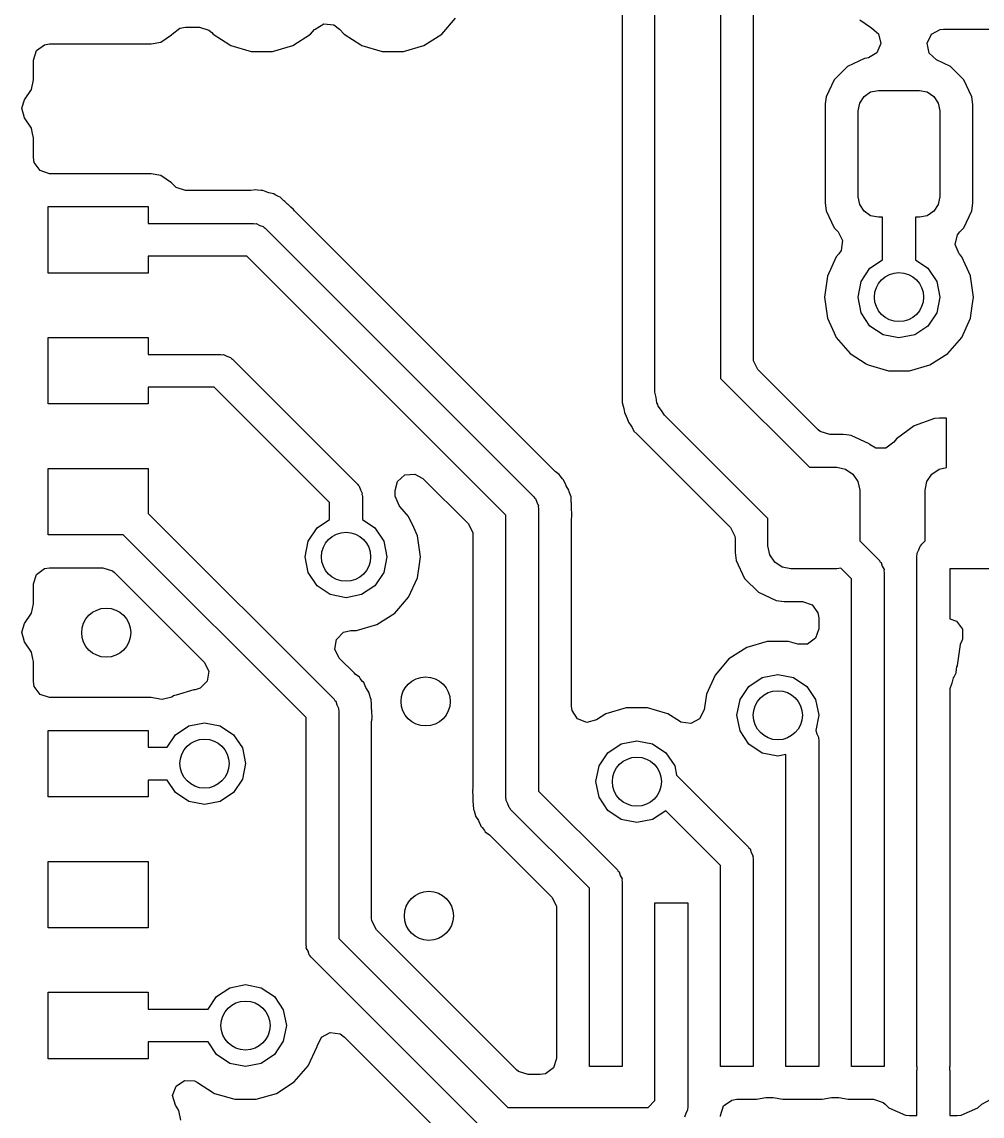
# Model space of a CAD drawing. Extents: x 100.3 to 197.2, y -144.7 to -85.3.
# Drawn here: x 164.99 to 170.85, y -98.35 to -91.67 of the extents above; entities that cross this region are included whole.
import ezdxf

# ---------------------------------------------------------------- set-up
doc = ezdxf.new("R2010")
doc.units = 0
doc.layers.add('BLACK', color=7, linetype='CONTINUOUS')

msp = doc.modelspace()

# ---------------------------------------------------------------- linework, layer by layer
at = {"layer": 'BLACK', "linetype": 'CONTINUOUS'}
for p, q in [((168.85, -93.93), (168.85, -91.442)), ((169.25, -91.442), (169.25, -93.8472)), ((168.649, -91.529), (168.649, -93.9934)), ((169.451, -93.7231), (169.451, -91.529)), ((165.95, -91.7066), (165.984, -91.7005)), ((165.984, -91.7005), (166.069, -91.7005)), ((166.069, -91.7005), (166.127, -91.7194)), ((166.775, -91.7127), (166.828, -91.6811)), ((166.828, -91.6811), (166.889, -91.6863)), ((166.889, -91.6863), (166.925, -91.7127)), ((167.548, -91.744), (167.633, -91.6461)), ((170.1, -91.6571), (170.167, -91.7014)), ((170.167, -91.7014), (170.167, -91.7014)), ((170.167, -91.7014), (170.168, -91.7018)), ((170.168, -91.7018), (170.169, -91.7032)), ((170.169, -91.7032), (170.175, -91.7068)), ((165.833, -91.7921), (165.899, -91.7478)), ((165.899, -91.7478), (165.902, -91.7445)), ((165.902, -91.7445), (165.95, -91.7066)), ((166.127, -91.7194), (166.144, -91.7347)), ((166.144, -91.7347), (166.152, -91.744)), ((166.152, -91.744), (166.152, -91.744)), ((166.152, -91.744), (166.255, -91.81)), ((166.639, -91.814), (166.748, -91.744)), ((166.748, -91.744), (166.772, -91.7162)), ((166.772, -91.7162), (166.775, -91.7127)), ((166.925, -91.7127), (166.952, -91.744)), ((166.952, -91.744), (166.952, -91.744)), ((166.952, -91.744), (167.055, -91.81)), ((167.439, -91.814), (167.548, -91.744)), ((170.175, -91.7068), (170.174, -91.7074)), ((170.174, -91.7074), (170.214, -91.7416)), ((170.214, -91.7416), (170.229, -91.8011)), ((170.512, -91.7999), (170.538, -91.7445)), ((170.538, -91.7445), (170.592, -91.7148)), ((170.592, -91.7148), (170.611, -91.713)), ((170.611, -91.713), (171.339, -91.713)), ((165.074, -91.8445), (165.124, -91.8085)), ((165.124, -91.8085), (165.154, -91.8037)), ((165.154, -91.8037), (165.775, -91.8037)), ((165.775, -91.8037), (165.833, -91.7921)), ((165.775, -91.8037), (165.775, -91.8037)), ((166.255, -91.81), (166.261, -91.814)), ((166.261, -91.814), (166.385, -91.8505)), ((166.515, -91.8505), (166.639, -91.814)), ((167.055, -91.81), (167.061, -91.814)), ((167.061, -91.814), (167.185, -91.8505)), ((167.315, -91.8505), (167.439, -91.814)), ((170.229, -91.8011), (170.205, -91.8576)), ((170.524, -91.86), (170.512, -91.7999)), ((165.055, -91.9027), (165.074, -91.8445)), ((165.055, -92.0229), (165.055, -91.9027)), ((166.385, -91.8505), (166.385, -91.8505)), ((166.385, -91.8505), (166.515, -91.8505)), ((166.515, -91.8505), (166.515, -91.8505)), ((167.185, -91.8505), (167.185, -91.8505)), ((167.185, -91.8505), (167.315, -91.8505)), ((167.315, -91.8505), (167.315, -91.8505)), ((170.129, -91.8932), (170.025, -91.9418)), ((170.143, -91.8915), (170.129, -91.8932)), ((170.153, -91.8896), (170.143, -91.8915)), ((170.205, -91.8576), (170.153, -91.8896)), ((170.569, -91.9017), (170.524, -91.86)), ((170.655, -91.9418), (170.569, -91.9017)), ((170.025, -91.9418), (169.944, -92.0229)), ((170.025, -91.9418), (170.025, -91.9418)), ((170.025, -91.9418), (170.025, -91.9418)), ((170.736, -92.0229), (170.655, -91.9418)), ((165.044, -92.0814), (165.055, -92.0229)), ((169.944, -92.0229), (169.896, -92.127)), ((170.784, -92.127), (170.736, -92.0229)), ((170.736, -92.0229), (170.736, -92.0229)), ((170.736, -92.0229), (170.736, -92.0229)), ((165.001, -92.145), (165.044, -92.0814)), ((170.127, -92.1241), (170.167, -92.097)), ((170.167, -92.097), (170.215, -92.0875)), ((170.215, -92.0875), (170.465, -92.0875)), ((170.465, -92.0875), (170.513, -92.097)), ((170.513, -92.097), (170.553, -92.1241)), ((164.985, -92.1961), (165.001, -92.145)), ((169.89, -92.1705), (169.889, -92.1744)), ((169.896, -92.127), (169.89, -92.1705)), ((170.09, -92.2125), (170.1, -92.1647)), ((170.1, -92.1647), (170.127, -92.1241)), ((170.553, -92.1241), (170.58, -92.1647)), ((170.58, -92.1647), (170.59, -92.2125)), ((170.79, -92.1744), (170.784, -92.127)), ((170.784, -92.127), (170.784, -92.127)), ((165.001, -92.255), (164.985, -92.1961)), ((169.889, -92.1744), (169.889, -92.7756)), ((170.09, -92.7375), (170.09, -92.2125)), ((170.59, -92.2125), (170.59, -92.7375)), ((170.79, -92.7756), (170.79, -92.1744)), ((165.044, -92.3186), (165.001, -92.255)), ((165.05, -92.3505), (165.044, -92.3186)), ((165.055, -92.377), (165.05, -92.3505)), ((165.055, -92.3771), (165.055, -92.377)), ((165.055, -92.4973), (165.055, -92.3771)), ((165.06, -92.5279), (165.055, -92.4973)), ((165.096, -92.5774), (165.06, -92.5279)), ((165.154, -92.5963), (165.096, -92.5774)), ((165.775, -92.5963), (165.154, -92.5963)), ((165.833, -92.6079), (165.775, -92.5963)), ((165.775, -92.5963), (165.775, -92.5963)), ((165.899, -92.6517), (165.833, -92.6079)), ((165.833, -92.6079), (165.833, -92.6079)), ((165.833, -92.6079), (165.833, -92.6079)), ((165.833, -92.6079), (165.833, -92.6079)), ((165.899, -92.6522), (165.899, -92.6517)), ((165.902, -92.6555), (165.899, -92.6522)), ((165.926, -92.6806), (165.902, -92.6555)), ((165.984, -92.6995), (165.926, -92.6806)), ((166.376, -92.6995), (165.984, -92.6995)), ((166.383, -92.699), (166.376, -92.6995)), ((166.414, -92.6946), (166.383, -92.699)), ((166.424, -92.6969), (166.414, -92.6946)), ((166.414, -92.6946), (166.414, -92.6946)), ((166.446, -92.6995), (166.424, -92.6969)), ((166.456, -92.6995), (166.446, -92.6995)), ((166.486, -92.711), (166.456, -92.6995)), ((166.456, -92.6995), (166.456, -92.6995)), ((166.456, -92.6995), (166.456, -92.6995)), ((166.456, -92.6995), (166.456, -92.6995)), ((166.492, -92.713), (166.486, -92.711)), ((166.523, -92.7203), (166.492, -92.713)), ((166.532, -92.7259), (166.523, -92.7203)), ((166.523, -92.7203), (166.523, -92.7203)), ((166.552, -92.7365), (166.532, -92.7259)), ((166.561, -92.7401), (166.552, -92.7365)), ((166.584, -92.7616), (166.561, -92.7401)), ((166.59, -92.7658), (166.584, -92.7616)), ((166.593, -92.7678), (166.59, -92.7658)), ((166.607, -92.7818), (166.593, -92.7678)), ((170.1, -92.7853), (170.09, -92.7375)), ((170.59, -92.7375), (170.58, -92.7853)), ((165.145, -93.2032), (165.145, -92.7968)), ((165.145, -92.7968), (165.755, -92.7968)), ((165.755, -92.7968), (165.755, -92.9)), ((166.608, -92.7834), (166.607, -92.7818)), ((166.627, -92.7999), (166.608, -92.7834)), ((166.644, -92.8158), (166.627, -92.7999)), ((166.649, -92.8231), (166.644, -92.8158)), ((166.65, -92.8223), (166.649, -92.8231)), ((166.659, -92.8336), (166.65, -92.8223)), ((168.235, -94.4103), (166.659, -92.8336)), ((169.889, -92.7756), (169.89, -92.7756)), ((169.89, -92.7756), (169.896, -92.823)), ((169.896, -92.823), (169.896, -92.823)), ((169.896, -92.823), (169.944, -92.9271)), ((170.127, -92.8259), (170.1, -92.7853)), ((170.167, -92.853), (170.127, -92.8259)), ((170.553, -92.8259), (170.513, -92.853)), ((170.58, -92.7853), (170.553, -92.8259)), ((170.736, -92.9271), (170.784, -92.823)), ((170.784, -92.823), (170.79, -92.7756)), ((165.755, -92.9), (166.4, -92.9)), ((166.4, -92.9), (166.408, -92.9025)), ((166.408, -92.9025), (166.416, -92.9012)), ((166.416, -92.9012), (166.437, -92.9119)), ((170.215, -92.8625), (170.167, -92.853)), ((170.24, -92.8625), (170.215, -92.8625)), ((170.24, -93.1219), (170.24, -92.8625)), ((170.465, -92.8625), (170.44, -92.8625)), ((170.44, -92.8625), (170.44, -93.1219)), ((170.513, -92.853), (170.465, -92.8625)), ((166.437, -92.9119), (166.459, -92.9191)), ((166.459, -92.9191), (166.464, -92.9256)), ((166.464, -92.9256), (166.471, -92.9293)), ((166.471, -92.9293), (168.111, -94.5693)), ((169.944, -92.9271), (169.944, -92.9271)), ((169.944, -92.9271), (169.944, -92.9271)), ((169.944, -92.9271), (169.968, -92.9509)), ((169.968, -92.9509), (169.996, -93.0054)), ((170.683, -93.0294), (170.697, -92.9698)), ((170.697, -92.9698), (170.712, -92.9509)), ((170.712, -92.9509), (170.736, -92.9271)), ((169.996, -93.0054), (169.986, -93.0658)), ((170.707, -93.0857), (170.683, -93.0294)), ((166.359, -93.1), (165.755, -93.1)), ((165.755, -93.1), (165.755, -93.2032)), ((167.94, -94.6814), (166.359, -93.1)), ((169.957, -93.1039), (169.903, -93.2218)), ((169.973, -93.0857), (169.957, -93.1039)), ((169.957, -93.1039), (169.957, -93.1039)), ((169.986, -93.0658), (169.973, -93.0857)), ((170.713, -93.0925), (170.707, -93.0857)), ((170.723, -93.1039), (170.713, -93.0925)), ((170.776, -93.2205), (170.723, -93.1039)), ((170.109, -93.2543), (170.163, -93.1732)), ((170.163, -93.1732), (170.24, -93.1219)), ((170.44, -93.1219), (170.517, -93.1732)), ((170.517, -93.1732), (170.571, -93.2543)), ((165.755, -93.2032), (165.145, -93.2032)), ((169.903, -93.2218), (169.885, -93.35)), ((170.777, -93.2218), (170.776, -93.2205)), ((170.795, -93.35), (170.777, -93.2218)), ((170.09, -93.35), (170.109, -93.2543)), ((170.571, -93.2543), (170.59, -93.35)), ((169.885, -93.35), (169.885, -93.35)), ((169.885, -93.35), (169.903, -93.4782)), ((170.109, -93.4457), (170.09, -93.35)), ((170.59, -93.35), (170.571, -93.4457)), ((170.787, -93.4031), (170.795, -93.35)), ((170.795, -93.35), (170.795, -93.35)), ((170.777, -93.4782), (170.787, -93.4031)), ((169.903, -93.4782), (169.944, -93.5677)), ((170.163, -93.5268), (170.109, -93.4457)), ((170.571, -93.4457), (170.517, -93.5268)), ((170.723, -93.5961), (170.777, -93.4782)), ((169.944, -93.5677), (169.957, -93.5961)), ((170.244, -93.581), (170.163, -93.5268)), ((170.517, -93.5268), (170.436, -93.581)), ((165.145, -94.0032), (165.145, -93.5968)), ((165.145, -93.5968), (165.755, -93.5968)), ((165.755, -93.5968), (165.755, -93.7)), ((169.957, -93.5961), (170.042, -93.694)), ((170.34, -93.6), (170.244, -93.581)), ((170.436, -93.581), (170.34, -93.6)), ((170.638, -93.694), (170.723, -93.5961)), ((165.755, -93.7), (166.2, -93.7)), ((166.2, -93.7), (166.208, -93.7025)), ((166.208, -93.7025), (166.216, -93.7012)), ((166.216, -93.7012), (166.237, -93.7119)), ((170.042, -93.694), (170.042, -93.694)), ((170.042, -93.694), (170.14, -93.7573)), ((170.529, -93.764), (170.638, -93.694)), ((166.237, -93.7119), (166.259, -93.7191)), ((166.259, -93.7191), (166.264, -93.7256)), ((166.264, -93.7256), (166.271, -93.7293)), ((166.271, -93.7293), (167.034, -94.4928)), ((169.452, -93.7386), (169.451, -93.7231)), ((169.479, -93.7931), (169.452, -93.7386)), ((170.14, -93.7573), (170.151, -93.764)), ((170.151, -93.764), (170.275, -93.8005)), ((170.405, -93.8005), (170.529, -93.764)), ((169.847, -94.1605), (169.479, -93.7931)), ((170.275, -93.8005), (170.275, -93.8005)), ((170.275, -93.8005), (170.405, -93.8005)), ((170.405, -93.8005), (170.405, -93.8005)), ((166.159, -93.9), (165.755, -93.9)), ((165.755, -93.9), (165.755, -94.0032)), ((166.864, -94.605), (166.159, -93.9)), ((169.25, -93.8472), (169.793, -94.39)), ((168.857, -93.9627), (168.85, -93.93)), ((168.861, -93.9961), (168.857, -93.9627)), ((165.755, -94.0032), (165.145, -94.0032)), ((168.649, -93.9934), (168.657, -94.0164)), ((168.657, -94.0164), (168.661, -94.0315)), ((168.661, -94.0315), (168.664, -94.0553)), ((168.867, -94.0057), (168.861, -93.9961)), ((168.87, -94.0168), (168.867, -94.0057)), ((168.891, -94.043), (168.87, -94.0168)), ((168.909, -94.0714), (168.891, -94.043)), ((168.664, -94.0553), (168.675, -94.0768)), ((168.675, -94.0768), (168.681, -94.0911)), ((168.681, -94.0911), (168.689, -94.1141)), ((169.54, -94.7028), (168.909, -94.0714)), ((170.557, -94.0928), (170.432, -94.1366)), ((170.587, -94.09), (170.557, -94.0928)), ((170.557, -94.0928), (170.557, -94.0928)), ((170.63, -94.09), (170.587, -94.09)), ((170.63, -94.392), (170.63, -94.09)), ((168.689, -94.1141), (168.689, -94.1141)), ((168.689, -94.1141), (168.703, -94.1336)), ((168.703, -94.1336), (168.711, -94.1468)), ((168.711, -94.1468), (168.722, -94.1683)), ((168.722, -94.1683), (168.722, -94.1683)), ((168.722, -94.1683), (168.742, -94.1884)), ((169.859, -94.1706), (169.847, -94.1605)), ((169.917, -94.1895), (169.859, -94.1706)), ((170.432, -94.1366), (170.325, -94.2154)), ((168.742, -94.1884), (168.742, -94.1884)), ((168.742, -94.1884), (168.745, -94.1909)), ((168.745, -94.1909), (168.745, -94.1909)), ((168.745, -94.1909), (169.044, -94.4901)), ((170, -94.1895), (169.917, -94.1895)), ((170.019, -94.1921), (170, -94.1895)), ((170, -94.1895), (170, -94.1895)), ((170.049, -94.196), (170.019, -94.1921)), ((170.158, -94.2468), (170.049, -94.196)), ((170.049, -94.196), (170.049, -94.196)), ((170.309, -94.237), (170.26, -94.2726)), ((170.325, -94.2154), (170.309, -94.237)), ((170.325, -94.2154), (170.325, -94.2154)), ((170.16, -94.2482), (170.158, -94.2468)), ((170.158, -94.2468), (170.158, -94.2468)), ((170.158, -94.2468), (170.158, -94.2468)), ((170.165, -94.2514), (170.16, -94.2482)), ((170.165, -94.2517), (170.165, -94.2514)), ((170.198, -94.2721), (170.165, -94.2517)), ((170.165, -94.2517), (170.165, -94.2517)), ((170.26, -94.2726), (170.198, -94.2721)), ((165.145, -94.8032), (165.145, -94.3968)), ((165.145, -94.3968), (165.755, -94.3968)), ((165.755, -94.3968), (165.755, -94.6712)), ((167.278, -94.4772), (167.324, -94.4368)), ((167.324, -94.4368), (167.384, -94.4311)), ((167.384, -94.4311), (167.433, -94.4577)), ((168.24, -94.4148), (168.235, -94.4103)), ((168.266, -94.434), (168.24, -94.4148)), ((168.271, -94.4424), (168.266, -94.434)), ((168.285, -94.4603), (168.271, -94.4424)), ((169.793, -94.39), (169.96, -94.39)), ((169.96, -94.39), (170.014, -94.4007)), ((170.014, -94.4007), (170.059, -94.431)), ((170.059, -94.431), (170.089, -94.4764)), ((170.511, -94.4764), (170.541, -94.431)), ((170.541, -94.431), (170.586, -94.4007)), ((170.586, -94.4007), (170.63, -94.392)), ((167.034, -94.4928), (167.038, -94.5)), ((167.038, -94.5), (167.044, -94.5048)), ((167.044, -94.5048), (167.052, -94.527)), ((167.265, -94.5311), (167.278, -94.4772)), ((167.433, -94.4577), (167.711, -94.7355)), ((168.292, -94.4672), (168.285, -94.4603)), ((168.305, -94.4964), (168.292, -94.4672)), ((168.292, -94.4672), (168.292, -94.4672)), ((168.308, -94.5025), (168.305, -94.4964)), ((168.325, -94.5296), (168.308, -94.5025)), ((169.044, -94.4901), (169.311, -94.7569)), ((170.089, -94.4764), (170.1, -94.53)), ((170.5, -94.53), (170.511, -94.4764)), ((167.052, -94.527), (167.062, -94.5479)), ((167.062, -94.5479), (167.061, -94.5559)), ((167.061, -94.5559), (167.064, -94.5636)), ((167.064, -94.5636), (167.064, -94.7084)), ((167.264, -94.5555), (167.264, -94.5311)), ((167.264, -94.5311), (167.265, -94.5311)), ((167.264, -94.5578), (167.264, -94.5555)), ((167.264, -94.5632), (167.264, -94.5578)), ((167.265, -94.5671), (167.264, -94.5632)), ((167.288, -94.6234), (167.265, -94.5671)), ((168.111, -94.5693), (168.114, -94.5765)), ((168.114, -94.5765), (168.121, -94.5812)), ((168.327, -94.5375), (168.325, -94.5296)), ((168.327, -94.5392), (168.327, -94.5375)), ((168.334, -94.561), (168.327, -94.5392)), ((168.338, -94.57), (168.334, -94.561)), ((168.339, -94.6019), (168.338, -94.57)), ((170.1, -94.53), (170.1, -94.8386)), ((170.5, -94.8386), (170.5, -94.53)), ((166.864, -94.7084), (166.864, -94.605)), ((167.293, -94.6289), (167.288, -94.6234)), ((167.346, -94.6904), (167.293, -94.6289)), ((168.121, -94.5812), (168.128, -94.6035)), ((168.128, -94.6035), (168.139, -94.6244)), ((168.139, -94.6244), (168.138, -94.6323)), ((168.138, -94.6323), (168.14, -94.64)), ((168.14, -94.64), (168.14, -96.3686)), ((168.34, -94.6087), (168.339, -94.6019)), ((168.34, -94.6122), (168.34, -94.6087)), ((168.34, -94.6319), (168.34, -94.6122)), ((168.34, -94.6122), (168.34, -94.6122)), ((168.341, -94.6342), (168.34, -94.6319)), ((168.343, -94.6822), (168.341, -94.6342)), ((165.755, -94.6712), (166.891, -95.8071)), ((166.787, -94.7597), (166.864, -94.7084)), ((167.064, -94.7084), (167.14, -94.7597)), ((167.377, -94.7569), (167.346, -94.6904)), ((167.94, -96.41), (167.94, -94.6814)), ((168.34, -94.7052), (168.343, -94.6915)), ((168.34, -95.8499), (168.34, -94.7052)), ((168.342, -94.6913), (168.343, -94.6822)), ((168.343, -94.6915), (168.342, -94.6913)), ((169.54, -94.87), (169.54, -94.7028)), ((166.733, -94.8408), (166.787, -94.7597)), ((167.14, -94.7597), (167.195, -94.8408)), ((167.4, -94.8082), (167.377, -94.7569)), ((167.711, -94.7355), (167.738, -94.79)), ((169.311, -94.7569), (169.338, -94.8114)), ((165.604, -94.8032), (165.145, -94.8032)), ((166.72, -95.9192), (165.604, -94.8032)), ((166.714, -94.9364), (166.733, -94.8408)), ((167.195, -94.8408), (167.214, -94.9364)), ((167.419, -94.9364), (167.4, -94.8082)), ((167.738, -94.79), (167.739, -94.8055)), ((167.739, -94.8055), (167.739, -96.3448)), ((169.338, -94.8114), (169.339, -94.8269)), ((169.339, -94.8269), (169.339, -94.9099)), ((170.1, -94.8386), (170.221, -94.9593)), ((170.479, -94.8593), (170.5, -94.8386)), ((169.339, -94.9099), (169.34, -94.9099)), ((169.34, -94.9099), (169.346, -94.9595)), ((169.551, -94.9236), (169.54, -94.87)), ((170.451, -94.9144), (170.462, -94.8935)), ((170.462, -94.8935), (170.469, -94.8712)), ((170.469, -94.8712), (170.476, -94.8665)), ((170.476, -94.8665), (170.479, -94.8593)), ((166.733, -95.0321), (166.714, -94.9364)), ((167.214, -94.9364), (167.195, -95.0321)), ((167.41, -94.9953), (167.419, -94.9364)), ((167.419, -94.9364), (167.419, -94.9364)), ((169.346, -94.9595), (169.346, -94.9595)), ((169.346, -94.9595), (169.397, -95.0683)), ((169.581, -94.969), (169.551, -94.9236)), ((169.626, -94.9993), (169.581, -94.969)), ((170.221, -94.9593), (170.224, -94.9665)), ((170.224, -94.9665), (170.231, -94.9712)), ((170.231, -94.9712), (170.238, -94.9935)), ((170.45, -94.93), (170.452, -94.9223)), ((170.45, -97.05), (170.45, -94.93)), ((170.452, -94.9223), (170.451, -94.9144)), ((165.055, -95.1027), (165.074, -95.0445)), ((165.074, -95.0445), (165.124, -95.0085)), ((165.124, -95.0085), (165.154, -95.0037)), ((165.154, -95.0037), (165.48, -95.0037)), ((165.48, -95.0037), (165.538, -95.0226)), ((165.538, -95.0226), (165.55, -95.0327)), ((165.55, -95.0327), (166.098, -95.5806)), ((166.787, -95.1132), (166.733, -95.0321)), ((167.195, -95.0321), (167.14, -95.1132)), ((167.4, -95.0647), (167.41, -94.9953)), ((169.68, -95.01), (169.626, -94.9993)), ((169.96, -95.01), (169.68, -95.01)), ((169.984, -95.0053), (169.96, -95.01)), ((170.05, -95.0714), (169.984, -95.0053)), ((170.238, -94.9935), (170.249, -95.0144)), ((170.249, -95.0144), (170.248, -95.0223)), ((170.248, -95.0223), (170.25, -95.03)), ((170.25, -95.03), (170.25, -97.05)), ((170.92, -95.01), (170.65, -95.01)), ((170.65, -95.01), (170.65, -95.3155)), ((165.055, -95.2229), (165.055, -95.1027)), ((166.868, -95.1674), (166.787, -95.1132)), ((167.14, -95.1132), (167.059, -95.1674)), ((167.346, -95.1825), (167.4, -95.0647)), ((169.397, -95.0683), (169.397, -95.0683)), ((169.397, -95.0683), (169.397, -95.0683)), ((169.397, -95.0683), (169.482, -95.1532)), ((170.05, -97.05), (170.05, -95.0714)), ((166.964, -95.1864), (166.868, -95.1674)), ((167.059, -95.1674), (166.964, -95.1864)), ((169.482, -95.1532), (169.591, -95.204)), ((165.044, -95.2814), (165.055, -95.2229)), ((167.262, -95.2804), (167.346, -95.1825)), ((169.591, -95.204), (169.64, -95.2105)), ((169.64, -95.2105), (169.75, -95.2105)), ((169.75, -95.2105), (169.809, -95.2294)), ((169.809, -95.2294), (169.845, -95.2789)), ((165.001, -95.345), (165.044, -95.2814)), ((167.153, -95.3504), (167.262, -95.2804)), ((169.845, -95.2789), (169.85, -95.3095)), ((169.85, -95.3095), (169.85, -95.3761)), ((164.985, -95.3961), (165.001, -95.345)), ((167.028, -95.3869), (167.153, -95.3504)), ((169.85, -95.3761), (169.831, -95.4343)), ((170.65, -95.3155), (170.691, -95.3289)), ((170.691, -95.3289), (170.727, -95.3784)), ((170.727, -95.3784), (170.727, -95.4396)), ((165.001, -95.455), (164.985, -95.3961)), ((166.895, -95.5014), (166.905, -95.441)), ((166.905, -95.441), (166.948, -95.3977)), ((166.948, -95.3977), (166.993, -95.3869)), ((166.993, -95.3869), (167.028, -95.3869)), ((167.028, -95.3869), (167.028, -95.3869)), ((169.831, -95.4343), (169.781, -95.4702)), ((170.727, -95.4396), (170.723, -95.4501)), ((165.044, -95.5186), (165.001, -95.455)), ((166.923, -95.5559), (166.895, -95.5014)), ((169.411, -95.4907), (169.302, -95.5608)), ((169.536, -95.4543), (169.411, -95.4907)), ((169.411, -95.4907), (169.411, -95.4907)), ((169.665, -95.4543), (169.536, -95.4543)), ((169.536, -95.4543), (169.536, -95.4543)), ((169.723, -95.4711), (169.665, -95.4543)), ((169.665, -95.4543), (169.665, -95.4543)), ((169.781, -95.4702), (169.723, -95.4711)), ((170.713, -95.4718), (170.695, -95.6)), ((170.723, -95.4501), (170.713, -95.4718)), ((165.052, -95.5608), (165.044, -95.5186)), ((165.055, -95.577), (165.052, -95.5608)), ((165.055, -95.5771), (165.055, -95.577)), ((165.055, -95.6973), (165.055, -95.5771)), ((166.098, -95.5806), (166.126, -95.6351)), ((167.015, -95.6482), (166.923, -95.5559)), ((169.302, -95.5608), (169.218, -95.6587)), ((166.126, -95.6351), (166.116, -95.6955)), ((170.688, -95.6437), (170.687, -95.6482)), ((170.692, -95.6071), (170.688, -95.6437)), ((170.695, -95.6071), (170.692, -95.6071)), ((170.695, -95.6), (170.695, -95.6071)), ((165.06, -95.7279), (165.055, -95.6973)), ((166.116, -95.6955), (166.073, -95.7388)), ((167.02, -95.6527), (167.015, -95.6482)), ((167.046, -95.6719), (167.02, -95.6527)), ((167.051, -95.6802), (167.046, -95.6719)), ((167.065, -95.6981), (167.051, -95.6802)), ((167.072, -95.7051), (167.065, -95.6981)), ((167.085, -95.7342), (167.072, -95.7051)), ((169.218, -95.6587), (169.164, -95.7765)), ((169.424, -95.728), (169.505, -95.6738)), ((169.505, -95.6738), (169.6, -95.6547)), ((169.6, -95.6547), (169.696, -95.6738)), ((169.696, -95.6738), (169.777, -95.728)), ((170.661, -95.7141), (170.65, -95.7425)), ((170.663, -95.7075), (170.661, -95.7141)), ((170.67, -95.6765), (170.663, -95.7075)), ((170.676, -95.6684), (170.67, -95.6765)), ((170.67, -95.6765), (170.67, -95.6765)), ((170.687, -95.6482), (170.676, -95.6684)), ((165.096, -95.7774), (165.06, -95.7279)), ((165.154, -95.7963), (165.096, -95.7774)), ((165.926, -95.7816), (165.916, -95.7846)), ((166.035, -95.7495), (165.926, -95.7816)), ((166.042, -95.7485), (166.035, -95.7495)), ((166.073, -95.7388), (166.042, -95.7485)), ((167.088, -95.7403), (167.085, -95.7342)), ((167.105, -95.7674), (167.088, -95.7403)), ((167.107, -95.777), (167.105, -95.7674)), ((167.114, -95.7988), (167.107, -95.777)), ((169.164, -95.7765), (169.15, -95.8715)), ((169.37, -95.8091), (169.424, -95.728)), ((169.777, -95.728), (169.831, -95.8091)), ((170.65, -95.7425), (170.65, -97.05)), ((165.775, -95.7963), (165.154, -95.7963)), ((165.827, -95.8068), (165.775, -95.7963)), ((165.775, -95.7963), (165.775, -95.7963)), ((165.841, -95.8085), (165.827, -95.8068)), ((165.9, -95.793), (165.841, -95.8085)), ((165.911, -95.786), (165.9, -95.793)), ((165.916, -95.7846), (165.911, -95.786)), ((166.891, -95.8071), (166.894, -95.8143)), ((166.894, -95.8143), (166.901, -95.819)), ((166.901, -95.819), (166.908, -95.8413)), ((166.908, -95.8413), (166.919, -95.8622)), ((167.117, -95.8075), (167.114, -95.7988)), ((167.118, -95.8078), (167.117, -95.8075)), ((167.119, -95.8397), (167.118, -95.8078)), ((167.12, -95.8465), (167.119, -95.8397)), ((167.12, -95.85), (167.12, -95.8465)), ((169.35, -95.9047), (169.37, -95.8091)), ((169.831, -95.8091), (169.85, -95.9047)), ((166.919, -95.8622), (166.918, -95.8701)), ((166.918, -95.8701), (166.92, -95.8778)), ((166.92, -95.8778), (166.92, -97.2686)), ((167.12, -95.8697), (167.12, -95.85)), ((167.12, -95.85), (167.12, -95.85)), ((167.121, -95.872), (167.12, -95.8697)), ((167.121, -95.8787), (167.121, -95.872)), ((167.123, -95.9201), (167.121, -95.8787)), ((168.344, -95.8751), (168.34, -95.8499)), ((168.377, -95.9266), (168.344, -95.8751)), ((168.551, -95.896), (168.493, -95.9332)), ((168.675, -95.8595), (168.551, -95.896)), ((168.551, -95.896), (168.551, -95.896)), ((168.805, -95.8595), (168.675, -95.8595)), ((168.675, -95.8595), (168.675, -95.8595)), ((168.915, -95.8919), (168.805, -95.8595)), ((168.805, -95.8595), (168.805, -95.8595)), ((168.929, -95.896), (168.915, -95.8919)), ((168.999, -95.9407), (168.929, -95.896)), ((168.929, -95.896), (168.929, -95.896)), ((168.929, -95.896), (168.929, -95.896)), ((169.15, -95.8715), (169.123, -95.9264)), ((169.37, -96.0004), (169.35, -95.9047)), ((169.85, -95.9047), (169.832, -95.9984)), ((165.923, -96.0232), (166.004, -95.969)), ((166.004, -95.969), (166.1, -95.95)), ((166.1, -95.95), (166.196, -95.969)), ((166.196, -95.969), (166.277, -96.0232)), ((166.72, -97.31), (166.72, -95.9192)), ((167.12, -95.943), (167.123, -95.9293)), ((167.12, -97.1445), (167.12, -95.943)), ((167.122, -95.9291), (167.123, -95.9201)), ((167.123, -95.9293), (167.122, -95.9291)), ((168.434, -95.9488), (168.377, -95.9266)), ((168.493, -95.9332), (168.434, -95.9488)), ((169.008, -95.9463), (168.999, -95.9407)), ((169.069, -95.955), (169.008, -95.9463)), ((169.123, -95.9264), (169.069, -95.955)), ((165.145, -96.4032), (165.145, -95.9968)), ((165.145, -95.9968), (165.755, -95.9968)), ((165.755, -95.9968), (165.755, -96.1)), ((165.872, -96.1), (165.923, -96.0232)), ((166.277, -96.0232), (166.331, -96.1043)), ((169.424, -96.0815), (169.37, -96.0004)), ((169.832, -95.9984), (169.838, -96.0177)), ((169.838, -96.0177), (169.849, -96.0386)), ((169.849, -96.0386), (169.848, -96.0466)), ((169.848, -96.0466), (169.85, -96.0542)), ((165.755, -96.1), (165.872, -96.1)), ((166.331, -96.1043), (166.35, -96.2)), ((168.563, -96.1332), (168.644, -96.079)), ((168.644, -96.079), (168.74, -96.06)), ((168.74, -96.06), (168.836, -96.079)), ((168.836, -96.079), (168.917, -96.1332)), ((169.505, -96.1357), (169.424, -96.0815)), ((169.85, -96.0542), (169.85, -97.05)), ((168.509, -96.2143), (168.563, -96.1332)), ((168.917, -96.1332), (168.971, -96.2143)), ((169.6, -96.1547), (169.505, -96.1357)), ((169.65, -96.1449), (169.6, -96.1547)), ((169.65, -97.05), (169.65, -96.1449)), ((166.35, -96.2), (166.331, -96.2957)), ((168.49, -96.31), (168.509, -96.2143)), ((168.971, -96.2143), (168.982, -96.2708)), ((165.872, -96.3), (165.755, -96.3)), ((165.755, -96.3), (165.755, -96.4032)), ((165.923, -96.3768), (165.872, -96.3)), ((166.331, -96.2957), (166.277, -96.3768)), ((168.509, -96.4057), (168.49, -96.31)), ((168.982, -96.2708), (169.421, -96.7093)), ((166.004, -96.431), (165.923, -96.3768)), ((166.277, -96.3768), (166.196, -96.431)), ((167.739, -96.3448), (167.737, -96.3585)), ((167.737, -96.3585), (167.738, -96.3587)), ((167.738, -96.3587), (167.737, -96.3678)), ((167.737, -96.3678), (167.739, -96.3995)), ((168.14, -96.3686), (168.621, -96.8493)), ((165.755, -96.4032), (165.145, -96.4032)), ((166.1, -96.45), (166.004, -96.431)), ((166.196, -96.431), (166.1, -96.45)), ((167.739, -96.3995), (167.739, -96.4152)), ((167.739, -96.4152), (167.739, -96.4158)), ((167.739, -96.4158), (167.739, -96.4181)), ((167.739, -96.4181), (167.739, -96.4378)), ((167.739, -96.4378), (167.74, -96.4413)), ((167.74, -96.4413), (167.741, -96.4481)), ((167.741, -96.4481), (167.741, -96.45)), ((167.741, -96.45), (167.742, -96.48)), ((167.942, -96.4177), (167.94, -96.41)), ((167.941, -96.4256), (167.942, -96.4177)), ((167.952, -96.4465), (167.941, -96.4256)), ((167.959, -96.4688), (167.952, -96.4465)), ((168.563, -96.4868), (168.509, -96.4057)), ((167.742, -96.48), (167.742, -96.48)), ((167.742, -96.48), (167.746, -96.489)), ((167.746, -96.489), (167.753, -96.5108)), ((167.753, -96.5108), (167.755, -96.5204)), ((167.966, -96.4735), (167.959, -96.4688)), ((167.969, -96.4807), (167.966, -96.4735)), ((168.45, -96.9614), (167.969, -96.4807)), ((168.644, -96.541), (168.563, -96.4868)), ((168.916, -96.4873), (168.836, -96.541)), ((169.25, -96.8214), (168.916, -96.4873)), ((167.755, -96.5204), (167.772, -96.5475)), ((167.772, -96.5475), (167.775, -96.5536)), ((167.775, -96.5536), (167.785, -96.576)), ((167.785, -96.576), (167.788, -96.5828)), ((167.788, -96.5828), (167.795, -96.5897)), ((168.74, -96.56), (168.644, -96.541)), ((168.836, -96.541), (168.74, -96.56)), ((167.795, -96.5897), (167.809, -96.6076)), ((167.809, -96.6076), (167.812, -96.613)), ((167.812, -96.613), (167.814, -96.616)), ((167.814, -96.616), (167.84, -96.6352)), ((167.84, -96.6352), (167.845, -96.6397)), ((167.845, -96.6397), (168.221, -97.0155)), ((169.421, -96.7093), (169.424, -96.7165)), ((169.424, -96.7165), (169.431, -96.7212)), ((169.431, -96.7212), (169.438, -96.7435)), ((169.438, -96.7435), (169.449, -96.7644)), ((169.449, -96.7644), (169.448, -96.7723)), ((169.448, -96.7723), (169.45, -96.78)), ((169.45, -96.78), (169.45, -97.05)), ((165.145, -97.2032), (165.145, -96.7968)), ((165.145, -96.7968), (165.755, -96.7968)), ((165.755, -96.7968), (165.755, -97.2032)), ((168.621, -96.8493), (168.624, -96.8565)), ((169.25, -97.05), (169.25, -96.8214)), ((168.624, -96.8565), (168.631, -96.8612)), ((168.631, -96.8612), (168.638, -96.8835)), ((168.638, -96.8835), (168.649, -96.9044)), ((168.649, -96.9044), (168.648, -96.9123)), ((168.648, -96.9123), (168.65, -96.92)), ((168.45, -97.05), (168.45, -96.9614)), ((168.65, -96.92), (168.65, -97.05)), ((168.221, -97.0155), (168.248, -97.07)), ((168.45, -98.05), (168.45, -97.05)), ((168.65, -97.05), (168.65, -98.05)), ((168.85, -98.05), (168.85, -97.05)), ((168.85, -97.05), (169.05, -97.05)), ((169.05, -97.05), (169.05, -97.55)), ((169.25, -98.05), (169.25, -97.05)), ((169.45, -97.05), (169.45, -98.05)), ((169.65, -98.05), (169.65, -97.05)), ((169.85, -97.05), (169.85, -98.05)), ((170.05, -98.05), (170.05, -97.05)), ((170.25, -97.05), (170.25, -98.05)), ((170.45, -98.05), (170.45, -97.05)), ((170.65, -97.05), (170.65, -98.05)), ((168.248, -97.07), (168.249, -97.0855)), ((168.249, -97.0855), (168.249, -98.0005)), ((167.122, -97.16), (167.12, -97.1445)), ((167.149, -97.2145), (167.122, -97.16)), ((165.755, -97.2032), (165.145, -97.2032)), ((168.005, -98.0705), (167.149, -97.2145)), ((166.722, -97.3177), (166.72, -97.31)), ((166.721, -97.3256), (166.722, -97.3177)), ((166.92, -97.2686), (167.951, -98.3)), ((166.732, -97.3465), (166.721, -97.3256)), ((166.739, -97.3688), (166.732, -97.3465)), ((166.746, -97.3735), (166.739, -97.3688)), ((166.749, -97.3807), (166.746, -97.3735)), ((167.839, -98.4707), (166.749, -97.3807)), ((166.173, -97.6232), (166.254, -97.569)), ((166.254, -97.569), (166.35, -97.55)), ((166.35, -97.55), (166.446, -97.569)), ((166.446, -97.569), (166.527, -97.6232)), ((169.05, -97.55), (169.05, -98.3)), ((165.145, -98.0032), (165.145, -97.5968)), ((165.145, -97.5968), (165.755, -97.5968)), ((165.755, -97.5968), (165.755, -97.7)), ((166.122, -97.7), (166.173, -97.6232)), ((166.527, -97.6232), (166.581, -97.7043)), ((165.755, -97.7), (166.122, -97.7)), ((166.581, -97.7043), (166.6, -97.8)), ((166.6, -97.8), (166.581, -97.8957)), ((166.814, -97.871), (166.868, -97.8425)), ((166.868, -97.8425), (166.929, -97.8512)), ((166.929, -97.8512), (166.955, -97.87)), ((166.122, -97.9), (165.755, -97.9)), ((165.755, -97.9), (165.755, -98.0032)), ((166.173, -97.9768), (166.122, -97.9)), ((166.581, -97.8957), (166.527, -97.9768)), ((166.789, -97.9216), (166.814, -97.871)), ((166.955, -97.87), (167.651, -98.5664)), ((166.254, -98.031), (166.173, -97.9768)), ((166.527, -97.9768), (166.446, -98.031)), ((166.733, -98.0461), (166.787, -97.9282)), ((166.787, -97.9259), (166.788, -97.9242)), ((166.787, -97.9282), (166.787, -97.9259)), ((166.788, -97.9242), (166.789, -97.9214)), ((166.789, -97.9214), (166.789, -97.9216)), ((165.755, -98.0032), (165.145, -98.0032)), ((166.35, -98.05), (166.254, -98.031)), ((166.446, -98.031), (166.35, -98.05)), ((166.648, -98.144), (166.733, -98.0461)), ((168.249, -98.0005), (168.231, -98.0587)), ((168.65, -98.05), (168.45, -98.05)), ((168.85, -98.2586), (168.85, -98.05)), ((169.45, -98.05), (169.25, -98.05)), ((169.85, -98.05), (169.65, -98.05)), ((170.25, -98.05), (170.05, -98.05)), ((170.451, -98.05), (170.45, -98.05)), ((170.451, -98.0697), (170.451, -98.05)), ((170.65, -98.05), (170.649, -98.05)), ((170.649, -98.05), (170.649, -98.0697)), ((168.017, -98.0806), (168.005, -98.0705)), ((168.075, -98.0995), (168.017, -98.0806)), ((168.15, -98.0995), (168.075, -98.0995)), ((168.181, -98.0947), (168.15, -98.0995)), ((168.231, -98.0587), (168.181, -98.0947)), ((170.45, -98.0724), (170.451, -98.0697)), ((170.45, -98.0773), (170.45, -98.0724)), ((170.45, -98.35), (170.45, -98.0773)), ((170.649, -98.0697), (170.65, -98.0724)), ((170.65, -98.0724), (170.65, -98.0773)), ((170.65, -98.0773), (170.65, -98.35)), ((165.905, -98.2271), (165.926, -98.1697)), ((165.926, -98.1697), (165.977, -98.1357)), ((165.977, -98.1357), (166.038, -98.1381)), ((166.038, -98.1381), (166.058, -98.1477)), ((166.058, -98.1477), (166.155, -98.21)), ((166.539, -98.214), (166.648, -98.144)), ((165.922, -98.286), (165.905, -98.2271)), ((166.155, -98.21), (166.161, -98.214)), ((166.161, -98.214), (166.285, -98.2505)), ((166.285, -98.2505), (166.285, -98.2505)), ((166.285, -98.2505), (166.415, -98.2505)), ((166.415, -98.2505), (166.539, -98.214)), ((166.415, -98.2505), (166.415, -98.2505)), ((169.319, -98.2553), (169.35, -98.2505)), ((169.35, -98.2505), (169.47, -98.2505)), ((169.47, -98.2505), (169.528, -98.2389)), ((169.47, -98.2505), (169.47, -98.2505)), ((169.528, -98.2389), (169.531, -98.2384)), ((169.528, -98.2389), (169.528, -98.2389)), ((169.531, -98.2384), (169.569, -98.2384)), ((169.569, -98.2384), (169.572, -98.2389)), ((169.572, -98.2389), (169.572, -98.2389)), ((169.572, -98.2389), (169.63, -98.2505)), ((169.63, -98.2505), (169.63, -98.2505)), ((169.63, -98.2505), (169.87, -98.2505)), ((169.87, -98.2505), (169.928, -98.2389)), ((169.87, -98.2505), (169.87, -98.2505)), ((169.928, -98.2389), (169.931, -98.2384)), ((169.928, -98.2389), (169.928, -98.2389)), ((169.931, -98.2384), (169.969, -98.2384)), ((169.969, -98.2384), (169.972, -98.2389)), ((169.972, -98.2389), (169.972, -98.2389)), ((169.972, -98.2389), (170.03, -98.2505)), ((170.03, -98.2505), (170.03, -98.2505)), ((170.03, -98.2505), (170.185, -98.2505)), ((170.185, -98.2505), (170.243, -98.2694)), ((170.845, -98.2795), (170.899, -98.2517)), ((165.944, -98.3186), (165.922, -98.286)), ((165.955, -98.377), (165.944, -98.3186)), ((167.951, -98.3), (168.809, -98.3)), ((168.809, -98.3), (168.85, -98.2586)), ((169.049, -98.3156), (169.038, -98.3365)), ((169.05, -98.3), (169.048, -98.3077)), ((169.048, -98.3077), (169.049, -98.3156)), ((169.25, -98.3495), (169.269, -98.2913)), ((169.269, -98.2913), (169.319, -98.2553)), ((170.243, -98.2694), (170.255, -98.2795)), ((170.255, -98.2795), (170.278, -98.3018)), ((170.278, -98.3018), (170.38, -98.3471)), ((170.72, -98.3471), (170.822, -98.3018)), ((170.822, -98.3018), (170.845, -98.2795)), ((169.038, -98.3365), (169.031, -98.3588)), ((169.25, -98.3562), (169.25, -98.3495)), ((170.38, -98.3471), (170.405, -98.35)), ((170.405, -98.35), (170.45, -98.35)), ((170.65, -98.35), (170.65, -98.35)), ((170.65, -98.35), (170.695, -98.35)), ((170.695, -98.35), (170.72, -98.3471)), ((170.695, -98.35), (170.695, -98.35))]:
    msp.add_line(p, q, dxfattribs=at)
at = {"layer": 'BLACK'}
for centre in [(170.34, -93.35), (166.964, -94.9364), (165.5, -95.4), (167.45, -95.82), (169.6, -95.9047), (166.1, -96.2), (168.74, -96.31), (167.47, -97.13), (166.35, -97.8)]:
    msp.add_circle(centre, 0.15, dxfattribs=at)

doc.saveas('drawing.dxf')
